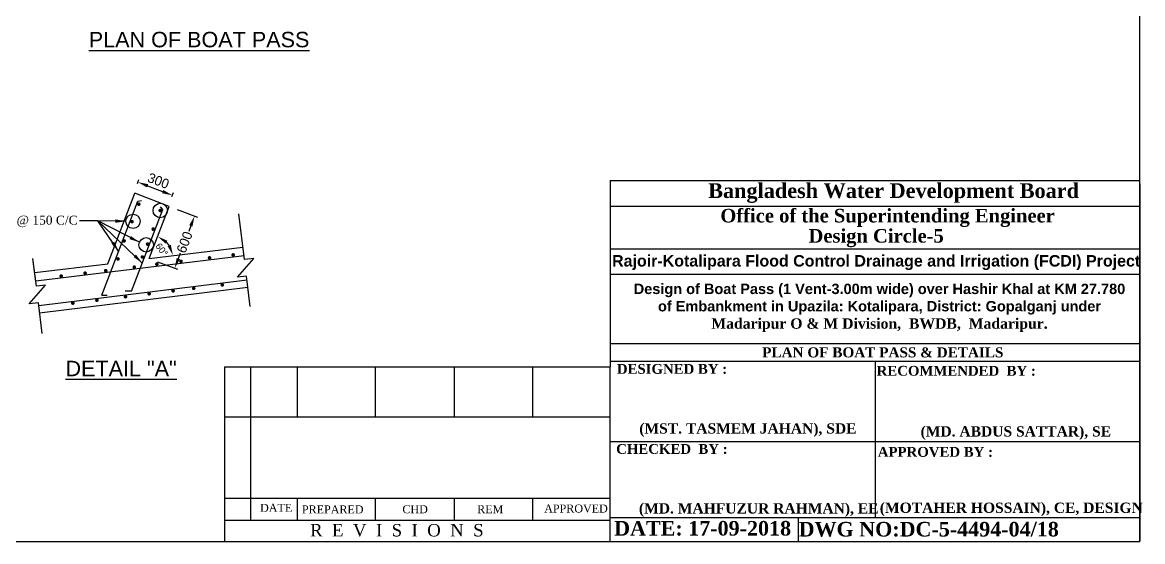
# Model space of a CAD drawing. Extents: x -1206532 to 786809, y -4288605 to 172932.
# Drawn here: x -808242 to -770533, y -4258352 to -4240871 of the extents above; entities that cross this region are included whole.
import ezdxf

# ---------------------------------------------------------------- set-up
doc = ezdxf.new("R2010")
doc.units = 0
doc.header["$LTSCALE"] = 300
doc.header["$MEASUREMENT"] = 0
doc.layers.get('0').update_dxf_attribs({"linetype": 'CONTINUOUS'})
doc.layers.get('DEFPOINTS').update_dxf_attribs({"linetype": 'CONTINUOUS'})
doc.layers.add('LINE', color=7, linetype='CONTINUOUS')
doc.layers.add('Other line', color=7, linetype='CONTINUOUS', lineweight=15)
doc.styles.add('Arial-200', font='ARIAL_0.TTF')
doc.styles.add('BIG', font='ROMANT.SHX')
doc.dimstyles.new('3', dxfattribs={"dimtxt": 225, "dimasz": 350, "dimexe": 100, "dimexo": 25, "dimgap": 9, "dimtad": 0, "dimdec": 0, "dimzin": 0, "dimdsep": 46, "dimtxsty": 'Standard', "dimcen": 0, "dimclrd": 5, "dimclre": 6, "dimclrt": 1, "dimadec": 0, "dimazin": 0, "dimtfac": 1, "dimtdec": 0, "dimtofl": 0, "dimtmove": 2, "dimatfit": 3, "dimfxl": 1, "dimtolj": 1, "dimtzin": 0, "dimarcsym": 0})

# ---------------------------------------------------------------- blocks, each defined once
blk = doc.blocks.new('*D800')
at = {"layer": 'DEFPOINTS', "color": 0, "lineweight": 30}
for p in [(-803051, -4247163), (-802446, -4247393), (-803722, -4248919)]:
    blk.add_point(p, dxfattribs=at)
at = {"layer": 'LINE', "color": 0, "lineweight": -2}
for p, q in [((-803028, -4247171), (-802353, -4247429)), ((-802571, -4247720), (-802643, -4247909)), ((-803698, -4248928), (-803024, -4249185)), ((-802992, -4248823), (-802920, -4248634))]:
    blk.add_line(p, q, dxfattribs=at)
at = {"layer": 'LINE', "color": 0, "lineweight": 30}
for points in [[(-802626, -4247700), (-802517, -4247741), (-802446, -4247393)], [(-803047, -4248802), (-802938, -4248844), (-803117, -4249150)]]:
    blk.add_solid(points, dxfattribs=at)
at = {"layer": 'LINE', "color": 0, "insert": (-802782, -4248272), "char_height": 325, "attachment_point": 5, "rotation": 69.1006}
blk.add_mtext('\\A1;600', dxfattribs=at)
blk = doc.blocks.new('*D801')
at = {"layer": 'DEFPOINTS', "color": 0, "lineweight": 30}
for p in [(-803299, -4247068), (-797000, -4247720), (-803443, -4248223), (-803970, -4248824), (-810005, -4249803)]:
    blk.add_point(p, dxfattribs=at)
at = {"layer": 'Other line', "linetype": 'ByBlock', "lineweight": -2}
blk.add_arc((-803975, -4248838), 813, 33.9708, 44.2304, dxfattribs=at)
at = {"layer": 'Other line', "lineweight": 30}
for points in [[(-803425, -4248319), (-803361, -4248222), (-803685, -4248078)], [(-803247, -4248362), (-803355, -4248405), (-803173, -4248709)]]:
    blk.add_solid(points, dxfattribs=at)
at = {"layer": 'Other line', "color": 0, "lineweight": 30, "insert": (-803554, -4248523), "char_height": 225, "attachment_point": 5, "rotation": 306.7803}
blk.add_mtext('\\A1;60°', dxfattribs=at)
blk = doc.blocks.new('*D802')
at = {"layer": 'DEFPOINTS', "color": 0, "lineweight": 30}
for p in [(-804380, -4246314), (-803194, -4246692), (-803219, -4246758)]:
    blk.add_point(p, dxfattribs=at)
at = {"layer": 'LINE', "color": 0, "lineweight": -2}
for p, q in [((-804371, -4246291), (-804319, -4246155)), ((-804027, -4246374), (-803521, -4246567)), ((-803210, -4246734), (-803158, -4246599))]:
    blk.add_line(p, q, dxfattribs=at)
at = {"layer": 'LINE', "color": 0, "lineweight": 30}
for points in [[(-804007, -4246319), (-804048, -4246428), (-804354, -4246249)], [(-803500, -4246513), (-803541, -4246622), (-803194, -4246692)]]:
    blk.add_solid(points, dxfattribs=at)
at = {"layer": 'LINE', "color": 0, "insert": (-803663, -4246207), "char_height": 325, "attachment_point": 5, "rotation": 339.1006}
blk.add_mtext('\\A1;300', dxfattribs=at)

msp = doc.modelspace()

# ---------------------------------------------------------------- linework, layer by layer
at = {"linetype": 'ByBlock', "lineweight": 30}
for centre in [(-803601.082, -4247204.246), (-804518.105, -4247568.731), (-804076.105, -4248360.731)]:
    msp.add_circle(centre, 242.187, dxfattribs=at)
at = {"layer": 'LINE', "color": 0}
for p, q in [((-788457.156, -4246197.155), (-770624.481, -4246197.155)), ((-788457.156, -4246197.155), (-788457.156, -4252468.413)), ((-770624.481, -4246303.642), (-770624.481, -4258324.183)), ((-788457.156, -4247063.032), (-770624.481, -4247063.032)), ((-800765.228, -4248854.351), (-800954.846, -4247313.195)), ((-788457.156, -4248499.262), (-770624.481, -4248499.262)), ((-788457.156, -4248499.262), (-770624.481, -4248499.262)), ((-788457.156, -4248499.262), (-770624.481, -4248499.262)), ((-788457.156, -4248499.262), (-770624.481, -4248499.262)), ((-807790.802, -4249593.338), (-807885.61, -4248822.76)), ((-807770.875, -4249755.296), (-807875.58, -4248904.286)), ((-801005.486, -4249449.594), (-800456.409, -4248816.355)), ((-800456.409, -4248816.355), (-800765.228, -4248854.351)), ((-800696.667, -4249411.598), (-801005.486, -4249449.594)), ((-800570.255, -4250439.036), (-800696.667, -4249411.598)), ((-788457.156, -4249346.686), (-770624.481, -4249346.686)), ((-788457.156, -4249346.686), (-770624.481, -4249346.686)), ((-788457.156, -4249346.686), (-770624.481, -4249346.686)), ((-788457.156, -4249346.686), (-770624.481, -4249346.686)), ((-808011.133, -4250350.539), (-807462.055, -4249717.3)), ((-807462.055, -4249717.3), (-807770.875, -4249755.296)), ((-807702.313, -4250312.544), (-808011.133, -4250350.539)), ((-807575.902, -4251339.981), (-807702.313, -4250312.544)), ((-788457.156, -4251677.948), (-770624.481, -4251677.948)), ((-788457.156, -4252282.048), (-770624.481, -4252282.048)), ((-779540.818, -4252282.048), (-779540.818, -4257543.691)), ((-801435.657, -4252468.413), (-788457.156, -4252468.413)), ((-801435.657, -4252468.413), (-801435.657, -4258324.183)), ((-800561.293, -4252468.413), (-800561.293, -4257628.667)), ((-800561.293, -4252468.413), (-800561.293, -4257628.667)), ((-800561.293, -4252468.413), (-800561.293, -4257628.667)), ((-800561.293, -4252468.413), (-800561.293, -4257628.667)), ((-798990.473, -4252496.196), (-798990.473, -4254155.89)), ((-796355.686, -4254155.89), (-796355.686, -4252468.262)), ((-793700.999, -4254155.89), (-793700.999, -4252468.262)), ((-791056.89, -4254155.89), (-791056.89, -4252491.904)), ((-790970.232, -4252468.413), (-788457.156, -4252468.413)), ((-788457.156, -4258324.183), (-788457.156, -4252468.413)), ((-801435.657, -4254155.89), (-788588.482, -4254155.89)), ((-800521.23, -4254155.89), (-788457.156, -4254155.89)), ((-788457.156, -4254975.984), (-770624.481, -4254975.984)), ((-801435.657, -4256894.982), (-788588.482, -4256894.982)), ((-800521.23, -4256894.982), (-788457.156, -4256894.982)), ((-800521.23, -4256894.982), (-788588.482, -4256894.982)), ((-800521.23, -4256894.982), (-788588.482, -4256894.982)), ((-798990.473, -4256894.982), (-798990.473, -4257628.667)), ((-796355.686, -4257630.38), (-796355.686, -4256894.982)), ((-793700.999, -4257630.38), (-793700.999, -4256894.982)), ((-791056.89, -4257626.339), (-791056.89, -4256894.982)), ((-788457.156, -4257543.691), (-770624.481, -4257543.691)), ((-784912.375, -4257543.691), (-770624.481, -4257543.691)), ((-784912.375, -4257543.691), (-770624.481, -4257543.691)), ((-784912.375, -4257543.691), (-770624.481, -4257543.691)), ((-782127.978, -4257543.691), (-782127.978, -4258330.966)), ((-801435.657, -4257628.667), (-788588.482, -4257628.667)), ((-800521.23, -4257628.667), (-788457.156, -4257628.667)), ((-800521.23, -4257628.667), (-788588.482, -4257628.667)), ((-800521.23, -4257628.667), (-788588.482, -4257628.667))]:
    msp.add_line(p, q, dxfattribs=at)
msp.add_lwpolyline([(-833203.952, -4258351.683), (-770624.481, -4258351.683), (-770624.481, -4214099.057), (-833203.952, -4214099.057)], close=True, dxfattribs=at)
at = {"layer": 'LINE', "color": 0, "const_width": 60.48}
for points in [[(-804354.121, -4246993.231, 1), (-804293.641, -4246993.231, 1)], [(-803631.322, -4247204.246, 1), (-803570.842, -4247204.246, 1)], [(-804583.732, -4247581.199, 1), (-804523.252, -4247581.199, 1)], [(-803866.938, -4247831.054, 1), (-803806.458, -4247831.054, 1)], [(-804847.823, -4248229.066, 1), (-804787.343, -4248229.066, 1)], [(-804057.998, -4248335.197, 1), (-803997.518, -4248335.197, 1)], [(-805054.659, -4248834.974, 1), (-804994.179, -4248834.974, 1)], [(-804231.664, -4248769.088, 1), (-804171.184, -4248769.088, 1)], [(-803744.792, -4249012.942, 1), (-803684.312, -4249012.942, 1)], [(-802934.7, -4248916.923, 1), (-802874.22, -4248916.923, 1)], [(-801973.584, -4248798.29, 1), (-801913.104, -4248798.29, 1)], [(-801176.378, -4248699.407, 1), (-801115.898, -4248699.407, 1)], [(-806160.327, -4249314.28, 1), (-806099.847, -4249314.28, 1)], [(-805466.299, -4249229.91, 1), (-805405.819, -4249229.91, 1)], [(-804505.183, -4249111.276, 1), (-804444.703, -4249111.276, 1)], [(-806967.252, -4249411.944, 1), (-806906.772, -4249411.944, 1)], [(-801543.212, -4249707.65, 1), (-801482.732, -4249707.65, 1)], [(-804802.487, -4250107.199, 1), (-804742.007, -4250107.199, 1)], [(-804005.281, -4250008.317, 1), (-803944.801, -4250008.317, 1)], [(-803198.355, -4249910.654, 1), (-803137.875, -4249910.654, 1)], [(-802504.328, -4249826.283, 1), (-802443.848, -4249826.283, 1)], [(-806573.695, -4250321.851, 1), (-806513.215, -4250321.851, 1)], [(-805763.603, -4250225.832, 1), (-805703.123, -4250225.832, 1)]]:
    msp.add_lwpolyline(points, format="xyb", close=True, dxfattribs=at)
at = {"layer": 'LINE', "color": 0}
msp.add_lwpolyline([(-806542.239, -4258351.683), (-770624.481, -4258351.683)], dxfattribs=at)
at = {"layer": 'Other line', "color": 0, "lineweight": 30}
for p, q in [((-805365.232, -4248994.917), (-804460.078, -4246624.479)), ((-803299.291, -4247067.727), (-804460.078, -4246624.479)), ((-805568.984, -4250055.817), (-804359.219, -4246887.658)), ((-804359.219, -4246887.658), (-804229, -4246866)), ((-803969.961, -4248824.094), (-803299.291, -4247067.727)), ((-803969.961, -4248824.094), (-803299.291, -4247067.727)), ((-804568.423, -4249924.549), (-803516.621, -4247170.063)), ((-803516.621, -4247170.063), (-803595, -4247078)), ((-803969.961, -4248824.094), (-800816.453, -4248438.009)), ((-807792.755, -4249577.459), (-800781.867, -4248719.114)), ((-807827.341, -4249296.354), (-805365.232, -4248994.917)), ((-807691.341, -4250401.727), (-800680.453, -4249543.382)), ((-807661.044, -4250647.971), (-800650.156, -4249789.626)), ((-805568.984, -4250055.817), (-805387.658, -4250055.817)), ((-804568.423, -4249924.549), (-804783.103, -4249919.295))]:
    msp.add_line(p, q, dxfattribs=at)

# ---------------------------------------------------------------- texts
at = {"layer": 'LINE', "lineweight": 30, "char_height": 520, "width": 18733.95353, "attachment_point": 2, "style": 'Arial-200'}
for s, insert in [('{\\LPLAN OF BOAT PASS}', (-802294.484, -4241189.691)), ('{\\LDETAIL "A"}', (-804919.484, -4252263.691))]:
    msp.add_mtext(s, dxfattribs=dict(at, insert=insert))
at = {"layer": 'LINE', "color": 0, "attachment_point": 8}
for s, insert, char_height, width in [('{\\fTimes New Roman|b1|i0|c0|p18;Bangladesh Water Development Board}', (-778915.077, -4246949.61), 495, 19241.09209), ('{\\fTimes New Roman|b1|i0|c0|p18;Office of the Superintending Engineer}', (-779117.912, -4247761.136), 457.93661, 18313.94845), ('{\\fTimes New Roman|b1|i0|c0|p18;Design Circle-5}', (-779503.301, -4248440.779), 457.93661, 18313.94845), ('{\\fArial|b1|i0|c0|p34;Rajoir-Kotalipara Flood Control Drainage and Irrigation (FCDI) Project}', (-779502.351, -4249209.003), 385, 17867.26678), ('\\pt0.004011;{\\fArial|b1|i0|c0|p34;\\C256;Design of Boat Pass (1 Vent-3.00m wide) over Hashir Khal at KM 27.780 of Embankment in Upazila: Kotalipara, District: Gopalganj under \\P\\ptz;\\fTimes New Roman|b1|i0|c0|p18;Madaripur O & M Division,  BWDB,  Madaripur.}', (-779390.031, -4251298.333), 350, 16796.27896), ('{\\fTimes New Roman|b1|i0|c0|p18;PLAN OF BOAT PASS & DETAILS}', (-779278.657, -4252154.523), 338.95864, 17861.14085)]:
    msp.add_mtext(s, dxfattribs=dict(at, insert=insert, char_height=char_height, width=width))
at = {"layer": 'LINE', "insert": (-806383.065, -4247379.828), "char_height": 300, "width": 4181.1469, "attachment_point": 3, "style": 'BIG'}
msp.add_mtext('{\\fTimes New Roman|b0|i0|c0|p18;D-12 @ 150 C/C}', dxfattribs=at)
at = {"layer": 'LINE', "color": 0, "attachment_point": 1}
for s, insert, char_height in [('{\\fTimes New Roman|b1|i0|c0|p18;DESIGNED BY :}', (-788229.632, -4252372.036), 330), ('{\\fTimes New Roman|b1|i0|c0|p18;RECOMMENDED  BY :}', (-779485.287, -4252435.658), 330), ('{\\fTimes New Roman|b1|i0|c0|p18;\\C0;(MST. TASMEM JAHAN), SDE}', (-787475.817, -4254367.958), 346.5), ('{\\fTimes New Roman|b1|i0|c0|p18;\\C0;(MD. ABDUS SATTAR), SE}', (-778007.402, -4254468.044), 346.5), ('{\\fTimes New Roman|b1|i0|c0|p18;CHECKED  BY :}', (-788254.152, -4255067.847), 330), ('{\\fTimes New Roman|b1|i0|c0|p18;APPROVED BY :}', (-779447.512, -4255166.242), 330), ('{\\fTimes New Roman|b0|i0|c0|p18;DATE }', (-800240.664, -4257080.31), 268.4679), ('{\\fTimes New Roman|b0|i0|c0|p18;PREPARED\\fTimes New Roman|b1|i0|c0|p18; }', (-798831.681, -4257133.065), 268.4679), ('{\\fTimes New Roman|b0|i0|c0|p18;CHD}', (-795449.857, -4257127.419), 268.4679), ('{\\fTimes New Roman|b0|i0|c0|p18; REM }', (-793034.732, -4257127.419), 268.4679), ('{\\fTimes New Roman|b0|i0|c0|p18;APPROVED}', (-790676.567, -4257104.343), 268.4679), ('{\\fTimes New Roman|b1|i0|c0|p18;\\C0;(MD. MAHFUZUR RAHMAN), EE}', (-787488.692, -4257060.167), 346.5), ('{\\fTimes New Roman|b1|i0|c0|p18;\\C0;(MOTAHER HOSSAIN), CE, DESIGN}', (-779381.288, -4257038.155), 346.5), ('{\\fTimes New Roman|b0|i0|c0|p18;R  E  V  I  S  I  O  N  S}', (-798558.477, -4257758.004), 419.48109), ('{\\fTimes New Roman|b1|i0|c0|p18;DATE: 17-09-2018}', (-788322.916, -4257657.673), 491.26404), ('{\\fTimes New Roman|b1|i0|c0|p18; DWG NO:DC-5-4494-04/18}', (-782298.83, -4257688.677), 491.26404)]:
    msp.add_mtext(s, dxfattribs=dict(at, insert=insert, char_height=char_height))

# ---------------------------------------------------------------- dimensions: what is measured, and where the dimension line sits
at = {"layer": 'LINE', "color": 0}
dim = msp.add_linear_dim(base=(-803193.675, -4246692.02), p1=(-804379.549, -4246314.471), p2=(-803218.761, -4246757.718), angle=339.1006051, text='300', dimstyle='3', override={"dimtxt": 325, "dimclrd": 0, "dimclre": 0, "dimclrt": 0}, dxfattribs=at)
dim.commit()
dim.dimension.update_dxf_attribs({"geometry": '*D802', "text_midpoint": (-803663, -4246207), "dimtype": 161})
dim = msp.add_aligned_dim(p1=(-803721.701, -4248918.892), p2=(-803051.031, -4247162.525), distance=-647.184, text='600', dimstyle='3', override={"dimtxt": 325, "dimclrd": 0, "dimclre": 0, "dimclrt": 0}, dxfattribs=at)
dim.commit()
dim.dimension.update_dxf_attribs({"geometry": '*D800', "text_midpoint": (-802781.762, -4248271.577)})
at = {"layer": 'Other line', "color": 0, "lineweight": 30}
dim = msp.add_angular_dim_2l(base=(-803443.014, -4248223.296), line1=((-810004.647, -4249803.419), (-796999.708, -4247720.224)), line2=((-803969.961, -4248824.094), (-803299.291, -4247067.727)), dimstyle='3', override={"dimclrd": 256, "dimclre": 0, "dimclrt": 0, "dimfxl": 700, "dimfxlon": 1}, dxfattribs=at)
dim.commit()
dim.dimension.update_dxf_attribs({"geometry": '*D801', "text_midpoint": (-803554.328, -4248523.018), "dimtype": 162})

# ---------------------------------------------------------------- leaders
for points in [[(-805003.337, -4248574.489), (-805704, -4247552), (-806318, -4247552)], [(-804760.282, -4247566.479), (-805704, -4247552), (-806114, -4247552)], [(-804204.713, -4248972.055), (-805704, -4247552), (-806114, -4247552)], [(-804302.59, -4248274.943), (-805700.529, -4247555.288), (-806079, -4247552)]]:
    msp.add_leader(points, dimstyle='3', override={"dimgap": 9, "dimtad": 0, "dimclrd": 256, "dimclre": 0, "dimclrt": 0, "dimfxl": 700, "dimfxlon": 1}, dxfattribs=at)

doc.saveas('drawing.dxf')
